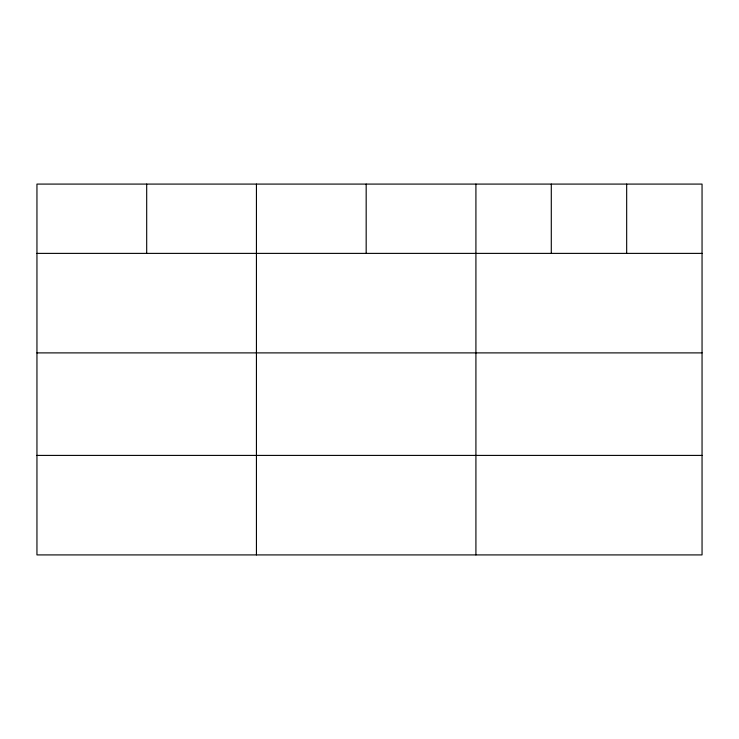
<?xml version="1.0" encoding="UTF-8"?>
<svg xmlns="http://www.w3.org/2000/svg" width="739" height="739" viewBox="0 0 739 739"><rect width="100%" height="100%" fill="white"/><g stroke="black" fill="none" stroke-linecap="round" stroke-linejoin="round"><path stroke-width="1.11" d="M702.05 352.891L702.05 184.085L36.95 184.085L36.95 554.915L702.05 554.915L702.05 352.891L36.95 352.891M36.95 253.385L702.05 253.385M36.95 455.409L702.05 455.409M626.672 184.085L626.672 253.385M551.294 184.085L551.294 253.385M475.916 184.085L475.916 554.915M366.174 184.085L366.174 253.385M256.433 184.085L256.433 554.915M146.691 184.085L146.691 253.385"/></g></svg>
